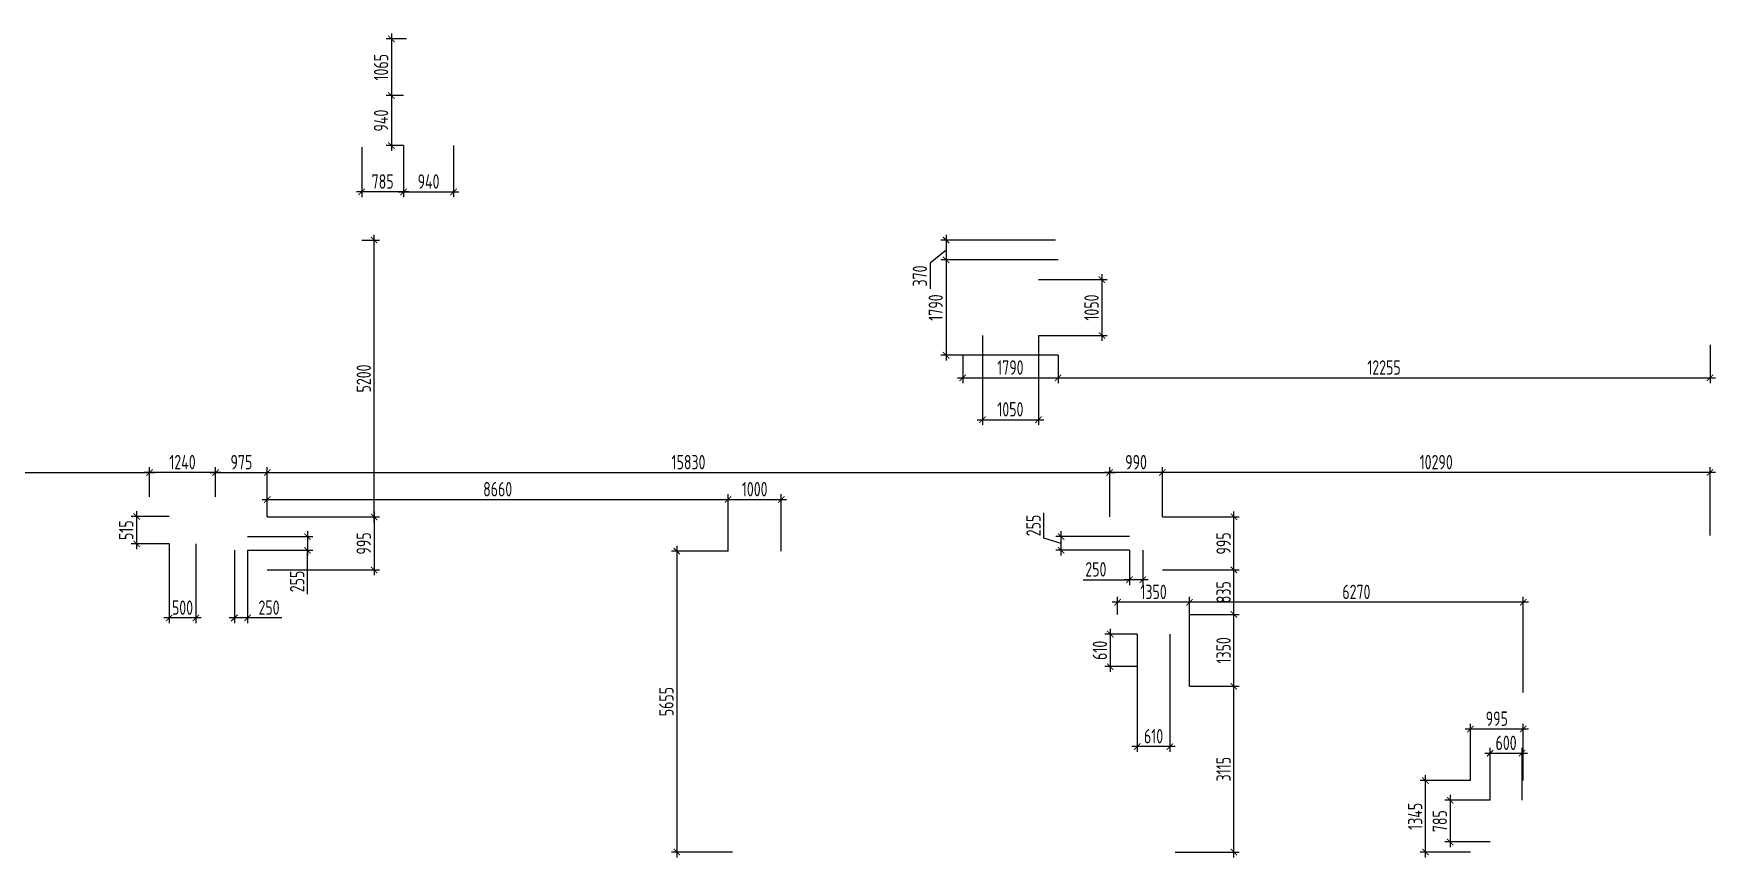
# Model space of a CAD drawing. Header units: millimetres. Extents: x -350007 to 535970, y -888 to 133718.
# Drawn here: x 492879 to 524484, y 115751 to 131231 of the extents above; entities that cross this region are included whole.
import ezdxf

# ---------------------------------------------------------------- set-up
doc = ezdxf.new("R2010")
doc.units = ezdxf.units.MM
doc.layers.add('АР_Размеры нов.', color=15, linetype='Continuous', lineweight=0)
doc.styles.add('ISOCPEUR', font='isocpeur.ttf', dxfattribs={"width": 0.7})
doc.dimstyles.new('R_100', dxfattribs={"dimtxt": 270, "dimasz": 120, "dimexe": 100, "dimexo": 0, "dimgap": 60, "dimtad": 1, "dimdec": 0, "dimrnd": 5, "dimzin": 0, "dimdsep": 46, "dimtxsty": 'ISOCPEUR', "dimblk": 'ARCHTICK', "dimcen": 0, "dimdle": 100, "dimclrd": 256, "dimclre": 256, "dimclrt": 256, "dimadec": 0, "dimazin": 0, "dimtfac": 2, "dimtdec": 0, "dimtofl": 0, "dimtmove": 1, "dimatfit": 3, "dimfxl": 1, "dimtvp": 3, "dimtolj": 1, "dimtzin": 0, "dimarcsym": 0})

# ---------------------------------------------------------------- blocks, each defined once
blk = doc.blocks.new('_ArchTick')
at = {"color": 0, "linetype": 'ByBlock', "const_width": 0.15}
blk.add_lwpolyline([(-0.5, -0.5), (0.5, 0.5)], dxfattribs=at)
blk = doc.blocks.new('*D3085')
at = {"layer": 'АР_Размеры нов.', "lineweight": -2, "ltscale": 100, "transparency": 16777216}
for p, q in [((505830, 122475), (507030, 122475)), ((505930, 121507), (505930, 122575)), ((506930, 121507), (506930, 122575))]:
    blk.add_line(p, q, dxfattribs=at)
at = {"layer": 'АР_Размеры нов.', "lineweight": -2, "ltscale": 100, "transparency": 16777216, "xscale": 120, "yscale": 120, "zscale": 120, "rotation": 180}
blk.add_blockref('_ArchTick', (505930, 122475), dxfattribs=at)
at = {"layer": 'АР_Размеры нов.', "lineweight": -2, "ltscale": 100, "transparency": 16777216, "xscale": 120, "yscale": 120, "zscale": 120}
blk.add_blockref('_ArchTick', (506930, 122475), dxfattribs=at)
at = {"layer": 'АР_Размеры нов.', "ltscale": 100, "transparency": 16777216, "insert": (506430, 122670), "char_height": 270, "attachment_point": 5, "style": 'ISOCPEUR'}
blk.add_mtext('\\A1;1000', dxfattribs=at)
blk = doc.blocks.new('*D3351')
at = {"layer": 'АР_Размеры нов.', "lineweight": -2, "transparency": 16777216}
for p, q in [((519881, 117194), (519881, 118262)), ((520874, 117194), (520874, 118262)), ((520974, 118162), (519781, 118162))]:
    blk.add_line(p, q, dxfattribs=at)
at = {"layer": 'АР_Размеры нов.', "lineweight": -2, "transparency": 16777216, "xscale": 120, "yscale": 120, "zscale": 120, "rotation": 180}
blk.add_blockref('_ArchTick', (519881, 118162), dxfattribs=at)
at = {"layer": 'АР_Размеры нов.', "lineweight": -2, "transparency": 16777216, "xscale": 120, "yscale": 120, "zscale": 120}
blk.add_blockref('_ArchTick', (520874, 118162), dxfattribs=at)
at = {"layer": 'АР_Размеры нов.', "transparency": 16777216, "insert": (520377, 118357), "char_height": 270, "attachment_point": 5, "style": 'ISOCPEUR'}
blk.add_mtext('\\A1;995', dxfattribs=at)
blk = doc.blocks.new('*D3352')
at = {"layer": 'АР_Размеры нов.', "lineweight": -2, "transparency": 16777216}
for p, q in [((519036, 115751), (519036, 117294)), ((519881, 117194), (518936, 117194)), ((519881, 115851), (518936, 115851))]:
    blk.add_line(p, q, dxfattribs=at)
at = {"layer": 'АР_Размеры нов.', "lineweight": -2, "transparency": 16777216, "xscale": 120, "yscale": 120, "zscale": 120}
for p, rotation in [((519036, 117194), 90), ((519036, 115851), 270)]:
    blk.add_blockref('_ArchTick', p, dxfattribs=dict(at, rotation=rotation))
at = {"layer": 'АР_Размеры нов.', "transparency": 16777216, "insert": (518841, 116522), "char_height": 270, "attachment_point": 5, "rotation": 90, "style": 'ISOCPEUR'}
blk.add_mtext('\\A1;1345', dxfattribs=at)
blk = doc.blocks.new('*D3353')
at = {"layer": 'АР_Размеры нов.', "lineweight": -2, "transparency": 16777216}
for p, q in [((514602, 118965), (515537, 118965)), ((515437, 115751), (515437, 119065)), ((514334, 115851), (515537, 115851))]:
    blk.add_line(p, q, dxfattribs=at)
at = {"layer": 'АР_Размеры нов.', "lineweight": -2, "transparency": 16777216, "xscale": 120, "yscale": 120, "zscale": 120}
for p, rotation in [((515437, 118965), 90), ((515437, 115851), 270)]:
    blk.add_blockref('_ArchTick', p, dxfattribs=dict(at, rotation=rotation))
at = {"layer": 'АР_Размеры нов.', "transparency": 16777216, "insert": (515242, 117408), "char_height": 270, "attachment_point": 5, "rotation": 90, "style": 'ISOCPEUR'}
blk.add_mtext('\\A1;3115', dxfattribs=at)
blk = doc.blocks.new('*D3354')
at = {"layer": 'АР_Размеры нов.', "lineweight": -2, "transparency": 16777216}
for p, q in [((515437, 118865), (515437, 120417)), ((514602, 120317), (515537, 120317)), ((514602, 118965), (515537, 118965))]:
    blk.add_line(p, q, dxfattribs=at)
at = {"layer": 'АР_Размеры нов.', "lineweight": -2, "transparency": 16777216, "xscale": 120, "yscale": 120, "zscale": 120}
for p, rotation in [((515437, 120317), 90), ((515437, 118965), 270)]:
    blk.add_blockref('_ArchTick', p, dxfattribs=dict(at, rotation=rotation))
at = {"layer": 'АР_Размеры нов.', "transparency": 16777216, "insert": (515242, 119641), "char_height": 270, "attachment_point": 5, "rotation": 90, "style": 'ISOCPEUR'}
blk.add_mtext('\\A1;1350', dxfattribs=at)
blk = doc.blocks.new('*D3355')
at = {"layer": 'АР_Размеры нов.', "lineweight": -2, "transparency": 16777216}
for p, q in [((514092, 121152), (515537, 121152)), ((515437, 120217), (515437, 121252)), ((514602, 120317), (515537, 120317))]:
    blk.add_line(p, q, dxfattribs=at)
at = {"layer": 'АР_Размеры нов.', "lineweight": -2, "transparency": 16777216, "xscale": 120, "yscale": 120, "zscale": 120}
for p, rotation in [((515437, 121152), 90), ((515437, 120317), 270)]:
    blk.add_blockref('_ArchTick', p, dxfattribs=dict(at, rotation=rotation))
at = {"layer": 'АР_Размеры нов.', "transparency": 16777216, "insert": (515242, 120734), "char_height": 270, "attachment_point": 5, "rotation": 90, "style": 'ISOCPEUR'}
blk.add_mtext('\\A1;835', dxfattribs=at)
blk = doc.blocks.new('*D3356')
at = {"layer": 'АР_Размеры нов.', "lineweight": -2, "transparency": 16777216}
for p, q in [((514092, 122149), (515537, 122149)), ((515437, 121052), (515437, 122249)), ((514092, 121152), (515537, 121152))]:
    blk.add_line(p, q, dxfattribs=at)
at = {"layer": 'АР_Размеры нов.', "lineweight": -2, "transparency": 16777216, "xscale": 120, "yscale": 120, "zscale": 120}
for p, rotation in [((515437, 122149), 90), ((515437, 121152), 270)]:
    blk.add_blockref('_ArchTick', p, dxfattribs=dict(at, rotation=rotation))
at = {"layer": 'АР_Размеры нов.', "transparency": 16777216, "insert": (515242, 121650), "char_height": 270, "attachment_point": 5, "rotation": 90, "style": 'ISOCPEUR'}
blk.add_mtext('\\A1;995', dxfattribs=at)
blk = doc.blocks.new('*D3357')
at = {"layer": 'АР_Размеры нов.', "lineweight": -2, "transparency": 16777216}
for p, q in [((520974, 120544), (514502, 120544)), ((514602, 118965), (514602, 120644)), ((520874, 118851), (520874, 120644))]:
    blk.add_line(p, q, dxfattribs=at)
at = {"layer": 'АР_Размеры нов.', "lineweight": -2, "transparency": 16777216, "xscale": 120, "yscale": 120, "zscale": 120, "rotation": 180}
blk.add_blockref('_ArchTick', (514602, 120544), dxfattribs=at)
at = {"layer": 'АР_Размеры нов.', "lineweight": -2, "transparency": 16777216, "xscale": 120, "yscale": 120, "zscale": 120}
blk.add_blockref('_ArchTick', (520874, 120544), dxfattribs=at)
at = {"layer": 'АР_Размеры нов.', "transparency": 16777216, "insert": (517738, 120739), "char_height": 270, "attachment_point": 5, "style": 'ISOCPEUR'}
blk.add_mtext('\\A1;6270', dxfattribs=at)
blk = doc.blocks.new('*D3358')
at = {"layer": 'АР_Размеры нов.', "lineweight": -2, "transparency": 16777216}
for p, q in [((514702, 120544), (513150, 120544)), ((513250, 120317), (513250, 120644)), ((514602, 120317), (514602, 120644))]:
    blk.add_line(p, q, dxfattribs=at)
at = {"layer": 'АР_Размеры нов.', "lineweight": -2, "transparency": 16777216, "xscale": 120, "yscale": 120, "zscale": 120, "rotation": 180}
blk.add_blockref('_ArchTick', (513250, 120544), dxfattribs=at)
at = {"layer": 'АР_Размеры нов.', "lineweight": -2, "transparency": 16777216, "xscale": 120, "yscale": 120, "zscale": 120}
blk.add_blockref('_ArchTick', (514602, 120544), dxfattribs=at)
at = {"layer": 'АР_Размеры нов.', "transparency": 16777216, "insert": (513926, 120739), "char_height": 270, "attachment_point": 5, "style": 'ISOCPEUR'}
blk.add_mtext('\\A1;1350', dxfattribs=at)
blk = doc.blocks.new('*D3359')
at = {"layer": 'АР_Размеры нов.', "lineweight": -2, "transparency": 16777216}
for p, q in [((524484, 122983), (513992, 122983)), ((514092, 122149), (514092, 123083)), ((524384, 121800), (524384, 123083))]:
    blk.add_line(p, q, dxfattribs=at)
at = {"layer": 'АР_Размеры нов.', "lineweight": -2, "transparency": 16777216, "xscale": 120, "yscale": 120, "zscale": 120, "rotation": 180}
blk.add_blockref('_ArchTick', (514092, 122983), dxfattribs=at)
at = {"layer": 'АР_Размеры нов.', "lineweight": -2, "transparency": 16777216, "xscale": 120, "yscale": 120, "zscale": 120}
blk.add_blockref('_ArchTick', (524384, 122983), dxfattribs=at)
at = {"layer": 'АР_Размеры нов.', "transparency": 16777216, "insert": (519238, 123178), "char_height": 270, "attachment_point": 5, "style": 'ISOCPEUR'}
blk.add_mtext('\\A1;10290', dxfattribs=at)
blk = doc.blocks.new('*D3360')
at = {"layer": 'АР_Размеры нов.', "lineweight": -2, "transparency": 16777216}
for p, q in [((514192, 122983), (513002, 122983)), ((513102, 122149), (513102, 123083)), ((514092, 122149), (514092, 123083))]:
    blk.add_line(p, q, dxfattribs=at)
at = {"layer": 'АР_Размеры нов.', "lineweight": -2, "transparency": 16777216, "xscale": 120, "yscale": 120, "zscale": 120, "rotation": 180}
blk.add_blockref('_ArchTick', (513102, 122983), dxfattribs=at)
at = {"layer": 'АР_Размеры нов.', "lineweight": -2, "transparency": 16777216, "xscale": 120, "yscale": 120, "zscale": 120}
blk.add_blockref('_ArchTick', (514092, 122983), dxfattribs=at)
at = {"layer": 'АР_Размеры нов.', "transparency": 16777216, "insert": (513597, 123178), "char_height": 270, "attachment_point": 5, "style": 'ISOCPEUR'}
blk.add_mtext('\\A1;990', dxfattribs=at)
blk = doc.blocks.new('*D3361')
at = {"layer": 'АР_Размеры нов.', "lineweight": -2, "transparency": 16777216}
for p, q in [((510027, 127451), (510027, 126878)), ((510027, 127164), (509729, 126917)), ((512083, 127351), (509927, 127351)), ((509729, 126917), (509729, 126438)), ((512131, 126978), (509927, 126978))]:
    blk.add_line(p, q, dxfattribs=at)
at = {"layer": 'АР_Размеры нов.', "lineweight": -2, "transparency": 16777216, "xscale": 120, "yscale": 120, "zscale": 120}
for p, rotation in [((510027, 127351), 90), ((510027, 126978), 270)]:
    blk.add_blockref('_ArchTick', p, dxfattribs=dict(at, rotation=rotation))
at = {"layer": 'АР_Размеры нов.', "transparency": 16777216, "insert": (509534, 126677), "char_height": 270, "attachment_point": 5, "rotation": 90, "style": 'ISOCPEUR'}
blk.add_mtext('\\A1;370', dxfattribs=at)
blk = doc.blocks.new('*D3362')
at = {"layer": 'АР_Размеры нов.', "lineweight": -2, "transparency": 16777216}
for p, q in [((510027, 127078), (510027, 125087)), ((512131, 126978), (509927, 126978)), ((512131, 125187), (509927, 125187))]:
    blk.add_line(p, q, dxfattribs=at)
at = {"layer": 'АР_Размеры нов.', "lineweight": -2, "transparency": 16777216, "xscale": 120, "yscale": 120, "zscale": 120}
for p, rotation in [((510027, 126978), 90), ((510027, 125187), 270)]:
    blk.add_blockref('_ArchTick', p, dxfattribs=dict(at, rotation=rotation))
at = {"layer": 'АР_Размеры нов.', "transparency": 16777216, "insert": (509832, 126083), "char_height": 270, "attachment_point": 5, "rotation": 90, "style": 'ISOCPEUR'}
blk.add_mtext('\\A1;1790', dxfattribs=at)
blk = doc.blocks.new('*D3363')
at = {"layer": 'АР_Размеры нов.', "lineweight": -2, "transparency": 16777216}
for p, q in [((510340, 125187), (510340, 124661)), ((512131, 125187), (512131, 124661)), ((510240, 124761), (512231, 124761))]:
    blk.add_line(p, q, dxfattribs=at)
at = {"layer": 'АР_Размеры нов.', "lineweight": -2, "transparency": 16777216, "xscale": 120, "yscale": 120, "zscale": 120, "rotation": 180}
blk.add_blockref('_ArchTick', (510340, 124761), dxfattribs=at)
at = {"layer": 'АР_Размеры нов.', "lineweight": -2, "transparency": 16777216, "xscale": 120, "yscale": 120, "zscale": 120}
blk.add_blockref('_ArchTick', (512131, 124761), dxfattribs=at)
at = {"layer": 'АР_Размеры нов.', "transparency": 16777216, "insert": (511235, 124956), "char_height": 270, "attachment_point": 5, "style": 'ISOCPEUR'}
blk.add_mtext('\\A1;1790', dxfattribs=at)
blk = doc.blocks.new('*D3364')
at = {"layer": 'АР_Размеры нов.', "lineweight": -2, "transparency": 16777216}
for p, q in [((512131, 125187), (512131, 124661)), ((524384, 125380), (524384, 124661)), ((512031, 124761), (524484, 124761))]:
    blk.add_line(p, q, dxfattribs=at)
at = {"layer": 'АР_Размеры нов.', "lineweight": -2, "transparency": 16777216, "xscale": 120, "yscale": 120, "zscale": 120, "rotation": 180}
blk.add_blockref('_ArchTick', (512131, 124761), dxfattribs=at)
at = {"layer": 'АР_Размеры нов.', "lineweight": -2, "transparency": 16777216, "xscale": 120, "yscale": 120, "zscale": 120}
blk.add_blockref('_ArchTick', (524384, 124761), dxfattribs=at)
at = {"layer": 'АР_Размеры нов.', "transparency": 16777216, "insert": (518257, 124956), "char_height": 270, "attachment_point": 5, "style": 'ISOCPEUR'}
blk.add_mtext('\\A1;12255', dxfattribs=at)
blk = doc.blocks.new('*D3365')
at = {"layer": 'АР_Размеры нов.', "lineweight": -2, "transparency": 16777216}
for p, q in [((499603, 131231), (499603, 129967)), ((499886, 131131), (499503, 131131)), ((499831, 130067), (499503, 130067))]:
    blk.add_line(p, q, dxfattribs=at)
at = {"layer": 'АР_Размеры нов.', "lineweight": -2, "transparency": 16777216, "xscale": 120, "yscale": 120, "zscale": 120}
for p, rotation in [((499603, 131131), 90), ((499603, 130067), 270)]:
    blk.add_blockref('_ArchTick', p, dxfattribs=dict(at, rotation=rotation))
at = {"layer": 'АР_Размеры нов.', "transparency": 16777216, "insert": (499408, 130599), "char_height": 270, "attachment_point": 5, "rotation": 90, "style": 'ISOCPEUR'}
blk.add_mtext('\\A1;1065', dxfattribs=at)
blk = doc.blocks.new('*D3366')
at = {"layer": 'АР_Размеры нов.', "lineweight": -2, "transparency": 16777216}
for p, q in [((499831, 130067), (499503, 130067)), ((499603, 130167), (499603, 129027)), ((499831, 129127), (499503, 129127))]:
    blk.add_line(p, q, dxfattribs=at)
at = {"layer": 'АР_Размеры нов.', "lineweight": -2, "transparency": 16777216, "xscale": 120, "yscale": 120, "zscale": 120}
for p, rotation in [((499603, 130067), 90), ((499603, 129127), 270)]:
    blk.add_blockref('_ArchTick', p, dxfattribs=dict(at, rotation=rotation))
at = {"layer": 'АР_Размеры нов.', "transparency": 16777216, "insert": (499408, 129597), "char_height": 270, "attachment_point": 5, "rotation": 90, "style": 'ISOCPEUR'}
blk.add_mtext('\\A1;940', dxfattribs=at)
blk = doc.blocks.new('*D3367')
at = {"layer": 'АР_Размеры нов.', "lineweight": -2, "transparency": 16777216}
for p, q in [((499044, 129098), (499044, 128157)), ((499831, 129127), (499831, 128157)), ((499931, 128257), (498944, 128257))]:
    blk.add_line(p, q, dxfattribs=at)
at = {"layer": 'АР_Размеры нов.', "lineweight": -2, "transparency": 16777216, "xscale": 120, "yscale": 120, "zscale": 120, "rotation": 180}
blk.add_blockref('_ArchTick', (499044, 128257), dxfattribs=at)
at = {"layer": 'АР_Размеры нов.', "lineweight": -2, "transparency": 16777216, "xscale": 120, "yscale": 120, "zscale": 120}
blk.add_blockref('_ArchTick', (499831, 128257), dxfattribs=at)
at = {"layer": 'АР_Размеры нов.', "transparency": 16777216, "insert": (499438, 128452), "char_height": 270, "attachment_point": 5, "style": 'ISOCPEUR'}
blk.add_mtext('\\A1;785', dxfattribs=at)
blk = doc.blocks.new('*D3368')
at = {"layer": 'АР_Размеры нов.', "lineweight": -2, "transparency": 16777216}
for p, q in [((499831, 129127), (499831, 128157)), ((500770, 129128), (500770, 128157)), ((499731, 128257), (500870, 128257))]:
    blk.add_line(p, q, dxfattribs=at)
at = {"layer": 'АР_Размеры нов.', "lineweight": -2, "transparency": 16777216, "xscale": 120, "yscale": 120, "zscale": 120, "rotation": 180}
blk.add_blockref('_ArchTick', (499831, 128257), dxfattribs=at)
at = {"layer": 'АР_Размеры нов.', "lineweight": -2, "transparency": 16777216, "xscale": 120, "yscale": 120, "zscale": 120}
blk.add_blockref('_ArchTick', (500770, 128257), dxfattribs=at)
at = {"layer": 'АР_Размеры нов.', "transparency": 16777216, "insert": (500301, 128452), "char_height": 270, "attachment_point": 5, "style": 'ISOCPEUR'}
blk.add_mtext('\\A1;940', dxfattribs=at)
blk = doc.blocks.new('*D3369')
at = {"layer": 'АР_Размеры нов.', "lineweight": -2, "transparency": 16777216}
for p, q in [((499278, 122049), (499278, 127451)), ((499045, 127351), (499378, 127351)), ((497271, 122149), (499378, 122149))]:
    blk.add_line(p, q, dxfattribs=at)
at = {"layer": 'АР_Размеры нов.', "lineweight": -2, "transparency": 16777216, "xscale": 120, "yscale": 120, "zscale": 120}
for p, rotation in [((499278, 127351), 90), ((499278, 122149), 270)]:
    blk.add_blockref('_ArchTick', p, dxfattribs=dict(at, rotation=rotation))
at = {"layer": 'АР_Размеры нов.', "transparency": 16777216, "insert": (499083, 124750), "char_height": 270, "attachment_point": 5, "rotation": 90, "style": 'ISOCPEUR'}
blk.add_mtext('\\A1;5200', dxfattribs=at)
blk = doc.blocks.new('*D3370')
at = {"layer": 'АР_Размеры нов.', "lineweight": -2, "transparency": 16777216}
for p, q in [((497271, 122149), (499378, 122149)), ((499278, 122249), (499278, 121052)), ((497271, 121152), (499378, 121152))]:
    blk.add_line(p, q, dxfattribs=at)
at = {"layer": 'АР_Размеры нов.', "lineweight": -2, "transparency": 16777216, "xscale": 120, "yscale": 120, "zscale": 120}
for p, rotation in [((499278, 122149), 90), ((499278, 121152), 270)]:
    blk.add_blockref('_ArchTick', p, dxfattribs=dict(at, rotation=rotation))
at = {"layer": 'АР_Размеры нов.', "transparency": 16777216, "insert": (499083, 121650), "char_height": 270, "attachment_point": 5, "rotation": 90, "style": 'ISOCPEUR'}
blk.add_mtext('\\A1;995', dxfattribs=at)
blk = doc.blocks.new('*D3371')
at = {"layer": 'АР_Размеры нов.', "lineweight": -2, "transparency": 16777216}
for p, q in [((496397, 122983), (494957, 122983)), ((495057, 122526), (495057, 123083)), ((496297, 122526), (496297, 123083))]:
    blk.add_line(p, q, dxfattribs=at)
at = {"layer": 'АР_Размеры нов.', "lineweight": -2, "transparency": 16777216, "xscale": 120, "yscale": 120, "zscale": 120, "rotation": 180}
blk.add_blockref('_ArchTick', (495057, 122983), dxfattribs=at)
at = {"layer": 'АР_Размеры нов.', "lineweight": -2, "transparency": 16777216, "xscale": 120, "yscale": 120, "zscale": 120}
blk.add_blockref('_ArchTick', (496297, 122983), dxfattribs=at)
at = {"layer": 'АР_Размеры нов.', "transparency": 16777216, "insert": (495677, 123178), "char_height": 270, "attachment_point": 5, "style": 'ISOCPEUR'}
blk.add_mtext('\\A1;1240', dxfattribs=at)
blk = doc.blocks.new('*D3372')
at = {"layer": 'АР_Размеры нов.', "lineweight": -2, "transparency": 16777216}
for p, q in [((496197, 122983), (497371, 122983)), ((496297, 122526), (496297, 123083)), ((497271, 122149), (497271, 123083))]:
    blk.add_line(p, q, dxfattribs=at)
at = {"layer": 'АР_Размеры нов.', "lineweight": -2, "transparency": 16777216, "xscale": 120, "yscale": 120, "zscale": 120, "rotation": 180}
blk.add_blockref('_ArchTick', (496297, 122983), dxfattribs=at)
at = {"layer": 'АР_Размеры нов.', "lineweight": -2, "transparency": 16777216, "xscale": 120, "yscale": 120, "zscale": 120}
blk.add_blockref('_ArchTick', (497271, 122983), dxfattribs=at)
at = {"layer": 'АР_Размеры нов.', "transparency": 16777216, "insert": (496784, 123178), "char_height": 270, "attachment_point": 5, "style": 'ISOCPEUR'}
blk.add_mtext('\\A1;975', dxfattribs=at)
blk = doc.blocks.new('*D3373')
at = {"layer": 'АР_Размеры нов.', "lineweight": -2, "transparency": 16777216}
for p, q in [((489179, 123463), (489179, 122883)), ((489079, 122983), (495157, 122983)), ((495057, 122526), (495057, 123083))]:
    blk.add_line(p, q, dxfattribs=at)
at = {"layer": 'АР_Размеры нов.', "lineweight": -2, "transparency": 16777216, "xscale": 120, "yscale": 120, "zscale": 120, "rotation": 180}
blk.add_blockref('_ArchTick', (489179, 122983), dxfattribs=at)
at = {"layer": 'АР_Размеры нов.', "lineweight": -2, "transparency": 16777216, "xscale": 120, "yscale": 120, "zscale": 120}
blk.add_blockref('_ArchTick', (495057, 122983), dxfattribs=at)
at = {"layer": 'АР_Размеры нов.', "transparency": 16777216, "insert": (492118, 123178), "char_height": 270, "attachment_point": 5, "style": 'ISOCPEUR'}
blk.add_mtext('\\A1;5880', dxfattribs=at)
blk = doc.blocks.new('*D3374')
at = {"layer": 'АР_Размеры нов.', "lineweight": -2, "transparency": 16777216}
for p, q in [((497171, 122983), (513202, 122983)), ((497271, 122149), (497271, 123083)), ((513102, 122149), (513102, 123083))]:
    blk.add_line(p, q, dxfattribs=at)
at = {"layer": 'АР_Размеры нов.', "lineweight": -2, "transparency": 16777216, "xscale": 120, "yscale": 120, "zscale": 120, "rotation": 180}
blk.add_blockref('_ArchTick', (497271, 122983), dxfattribs=at)
at = {"layer": 'АР_Размеры нов.', "lineweight": -2, "transparency": 16777216, "xscale": 120, "yscale": 120, "zscale": 120}
blk.add_blockref('_ArchTick', (513102, 122983), dxfattribs=at)
at = {"layer": 'АР_Размеры нов.', "transparency": 16777216, "insert": (505186, 123178), "char_height": 270, "attachment_point": 5, "style": 'ISOCPEUR'}
blk.add_mtext('\\A1;15830', dxfattribs=at)
blk = doc.blocks.new('*D3684')
at = {"layer": 'АР_Размеры нов.', "lineweight": -2, "transparency": 16777216}
for p, q in [((495427, 122156), (494714, 122156)), ((494814, 122256), (494814, 121543)), ((495427, 121643), (494714, 121643))]:
    blk.add_line(p, q, dxfattribs=at)
at = {"layer": 'АР_Размеры нов.', "lineweight": -2, "transparency": 16777216, "xscale": 120, "yscale": 120, "zscale": 120}
for p, rotation in [((494814, 122156), 90), ((494814, 121643), 270)]:
    blk.add_blockref('_ArchTick', p, dxfattribs=dict(at, rotation=rotation))
at = {"layer": 'АР_Размеры нов.', "transparency": 16777216, "insert": (494619, 121899), "char_height": 270, "attachment_point": 5, "rotation": 90, "style": 'ISOCPEUR'}
blk.add_mtext('\\A1;515', dxfattribs=at)
blk = doc.blocks.new('*D3685')
at = {"layer": 'АР_Размеры нов.', "lineweight": -2, "transparency": 16777216}
for p, q in [((496651, 121522), (496651, 120149)), ((496901, 121522), (496901, 120149)), ((497001, 120249), (496551, 120249)), ((497542, 120249), (496901, 120249))]:
    blk.add_line(p, q, dxfattribs=at)
at = {"layer": 'АР_Размеры нов.', "lineweight": -2, "transparency": 16777216, "xscale": 120, "yscale": 120, "zscale": 120, "rotation": 180}
blk.add_blockref('_ArchTick', (496651, 120249), dxfattribs=at)
at = {"layer": 'АР_Размеры нов.', "lineweight": -2, "transparency": 16777216, "xscale": 120, "yscale": 120, "zscale": 120}
blk.add_blockref('_ArchTick', (496901, 120249), dxfattribs=at)
at = {"layer": 'АР_Размеры нов.', "transparency": 16777216, "insert": (497303, 120444), "char_height": 270, "attachment_point": 5, "style": 'ISOCPEUR'}
blk.add_mtext('\\A1;250', dxfattribs=at)
blk = doc.blocks.new('*D3686')
at = {"layer": 'АР_Размеры нов.', "lineweight": -2, "transparency": 16777216}
for p, q in [((495427, 121643), (495427, 120149)), ((495927, 121643), (495927, 120149)), ((496027, 120249), (495327, 120249))]:
    blk.add_line(p, q, dxfattribs=at)
at = {"layer": 'АР_Размеры нов.', "lineweight": -2, "transparency": 16777216, "xscale": 120, "yscale": 120, "zscale": 120, "rotation": 180}
blk.add_blockref('_ArchTick', (495427, 120249), dxfattribs=at)
at = {"layer": 'АР_Размеры нов.', "lineweight": -2, "transparency": 16777216, "xscale": 120, "yscale": 120, "zscale": 120}
blk.add_blockref('_ArchTick', (495927, 120249), dxfattribs=at)
at = {"layer": 'АР_Размеры нов.', "transparency": 16777216, "insert": (495677, 120444), "char_height": 270, "attachment_point": 5, "style": 'ISOCPEUR'}
blk.add_mtext('\\A1;500', dxfattribs=at)
blk = doc.blocks.new('*D3687')
at = {"layer": 'АР_Размеры нов.', "lineweight": -2, "transparency": 16777216}
for p, q in [((496901, 121779), (498126, 121779)), ((498026, 121879), (498026, 121422)), ((496901, 121522), (498126, 121522)), ((498026, 120695), (498026, 121522))]:
    blk.add_line(p, q, dxfattribs=at)
at = {"layer": 'АР_Размеры нов.', "lineweight": -2, "transparency": 16777216, "xscale": 120, "yscale": 120, "zscale": 120}
for p, rotation in [((498026, 121779), 90), ((498026, 121522), 270)]:
    blk.add_blockref('_ArchTick', p, dxfattribs=dict(at, rotation=rotation))
at = {"layer": 'АР_Размеры нов.', "transparency": 16777216, "insert": (497831, 120935), "char_height": 270, "attachment_point": 5, "rotation": 90, "style": 'ISOCPEUR'}
blk.add_mtext('\\A1;255', dxfattribs=at)
blk = doc.blocks.new('*D3688')
at = {"layer": 'АР_Размеры нов.', "lineweight": -2, "transparency": 16777216}
for p, q in [((511761, 126608), (513056, 126608)), ((512956, 126708), (512956, 125457)), ((511761, 125557), (513056, 125557))]:
    blk.add_line(p, q, dxfattribs=at)
at = {"layer": 'АР_Размеры нов.', "lineweight": -2, "transparency": 16777216, "xscale": 120, "yscale": 120, "zscale": 120}
for p, rotation in [((512956, 126608), 90), ((512956, 125557), 270)]:
    blk.add_blockref('_ArchTick', p, dxfattribs=dict(at, rotation=rotation))
at = {"layer": 'АР_Размеры нов.', "transparency": 16777216, "insert": (512761, 126083), "char_height": 270, "attachment_point": 5, "rotation": 90, "style": 'ISOCPEUR'}
blk.add_mtext('\\A1;1050', dxfattribs=at)
blk = doc.blocks.new('*D3689')
at = {"layer": 'АР_Размеры нов.', "lineweight": -2, "transparency": 16777216}
for p, q in [((510710, 125557), (510710, 123876)), ((511761, 125557), (511761, 123876)), ((510610, 123976), (511861, 123976))]:
    blk.add_line(p, q, dxfattribs=at)
at = {"layer": 'АР_Размеры нов.', "lineweight": -2, "transparency": 16777216, "xscale": 120, "yscale": 120, "zscale": 120, "rotation": 180}
blk.add_blockref('_ArchTick', (510710, 123976), dxfattribs=at)
at = {"layer": 'АР_Размеры нов.', "lineweight": -2, "transparency": 16777216, "xscale": 120, "yscale": 120, "zscale": 120}
blk.add_blockref('_ArchTick', (511761, 123976), dxfattribs=at)
at = {"layer": 'АР_Размеры нов.', "transparency": 16777216, "insert": (511235, 124171), "char_height": 270, "attachment_point": 5, "style": 'ISOCPEUR'}
blk.add_mtext('\\A1;1050', dxfattribs=at)
blk = doc.blocks.new('*D3690')
at = {"layer": 'АР_Размеры нов.', "lineweight": -2, "transparency": 16777216}
for p, q in [((511865, 121748), (511865, 122227)), ((512190, 121650), (511865, 121748)), ((513472, 121779), (512090, 121779)), ((512190, 121422), (512190, 121879)), ((513472, 121522), (512090, 121522))]:
    blk.add_line(p, q, dxfattribs=at)
at = {"layer": 'АР_Размеры нов.', "lineweight": -2, "transparency": 16777216, "xscale": 120, "yscale": 120, "zscale": 120}
for p, rotation in [((512190, 121779), 90), ((512190, 121522), 270)]:
    blk.add_blockref('_ArchTick', p, dxfattribs=dict(at, rotation=rotation))
at = {"layer": 'АР_Размеры нов.', "transparency": 16777216, "insert": (511670, 121987), "char_height": 270, "attachment_point": 5, "rotation": 90, "style": 'ISOCPEUR'}
blk.add_mtext('\\A1;255', dxfattribs=at)
blk = doc.blocks.new('*D3691')
at = {"layer": 'АР_Размеры нов.', "lineweight": -2, "transparency": 16777216}
for p, q in [((513472, 121522), (513472, 120868)), ((513722, 121522), (513722, 120868)), ((512603, 120968), (513472, 120968)), ((513822, 120968), (513372, 120968))]:
    blk.add_line(p, q, dxfattribs=at)
at = {"layer": 'АР_Размеры нов.', "lineweight": -2, "transparency": 16777216, "xscale": 120, "yscale": 120, "zscale": 120, "rotation": 180}
blk.add_blockref('_ArchTick', (513472, 120968), dxfattribs=at)
at = {"layer": 'АР_Размеры нов.', "lineweight": -2, "transparency": 16777216, "xscale": 120, "yscale": 120, "zscale": 120}
blk.add_blockref('_ArchTick', (513722, 120968), dxfattribs=at)
at = {"layer": 'АР_Размеры нов.', "transparency": 16777216, "insert": (512842, 121163), "char_height": 270, "attachment_point": 5, "style": 'ISOCPEUR'}
blk.add_mtext('\\A1;250', dxfattribs=at)
blk = doc.blocks.new('*D3692')
at = {"layer": 'АР_Размеры нов.', "lineweight": -2, "transparency": 16777216}
for p, q in [((513620, 119947), (513012, 119947)), ((513112, 120047), (513112, 119235)), ((513620, 119335), (513012, 119335))]:
    blk.add_line(p, q, dxfattribs=at)
at = {"layer": 'АР_Размеры нов.', "lineweight": -2, "transparency": 16777216, "xscale": 120, "yscale": 120, "zscale": 120}
for p, rotation in [((513112, 119947), 90), ((513112, 119335), 270)]:
    blk.add_blockref('_ArchTick', p, dxfattribs=dict(at, rotation=rotation))
at = {"layer": 'АР_Размеры нов.', "transparency": 16777216, "insert": (512917, 119641), "char_height": 270, "attachment_point": 5, "rotation": 90, "style": 'ISOCPEUR'}
blk.add_mtext('\\A1;610', dxfattribs=at)
blk = doc.blocks.new('*D3693')
at = {"layer": 'АР_Размеры нов.', "lineweight": -2, "transparency": 16777216}
for p, q in [((513620, 119947), (513620, 117733)), ((514232, 119947), (514232, 117733)), ((514332, 117833), (513520, 117833))]:
    blk.add_line(p, q, dxfattribs=at)
at = {"layer": 'АР_Размеры нов.', "lineweight": -2, "transparency": 16777216, "xscale": 120, "yscale": 120, "zscale": 120, "rotation": 180}
blk.add_blockref('_ArchTick', (513620, 117833), dxfattribs=at)
at = {"layer": 'АР_Размеры нов.', "lineweight": -2, "transparency": 16777216, "xscale": 120, "yscale": 120, "zscale": 120}
blk.add_blockref('_ArchTick', (514232, 117833), dxfattribs=at)
at = {"layer": 'АР_Размеры нов.', "transparency": 16777216, "insert": (513926, 118028), "char_height": 270, "attachment_point": 5, "style": 'ISOCPEUR'}
blk.add_mtext('\\A1;610', dxfattribs=at)
blk = doc.blocks.new('*D3694')
at = {"layer": 'АР_Размеры нов.', "lineweight": -2, "transparency": 16777216}
for p, q in [((520251, 116823), (519400, 116823)), ((519500, 116923), (519500, 115940)), ((520251, 116040), (519400, 116040))]:
    blk.add_line(p, q, dxfattribs=at)
at = {"layer": 'АР_Размеры нов.', "lineweight": -2, "transparency": 16777216, "xscale": 120, "yscale": 120, "zscale": 120}
for p, rotation in [((519500, 116823), 90), ((519500, 116040), 270)]:
    blk.add_blockref('_ArchTick', p, dxfattribs=dict(at, rotation=rotation))
at = {"layer": 'АР_Размеры нов.', "transparency": 16777216, "insert": (519305, 116431), "char_height": 270, "attachment_point": 5, "rotation": 90, "style": 'ISOCPEUR'}
blk.add_mtext('\\A1;785', dxfattribs=at)
blk = doc.blocks.new('*D3695')
at = {"layer": 'АР_Размеры нов.', "lineweight": -2, "transparency": 16777216}
for p, q in [((520151, 117708), (520951, 117708)), ((520251, 116823), (520251, 117808)), ((520851, 116824), (520851, 117808))]:
    blk.add_line(p, q, dxfattribs=at)
at = {"layer": 'АР_Размеры нов.', "lineweight": -2, "transparency": 16777216, "xscale": 120, "yscale": 120, "zscale": 120, "rotation": 180}
blk.add_blockref('_ArchTick', (520251, 117708), dxfattribs=at)
at = {"layer": 'АР_Размеры нов.', "lineweight": -2, "transparency": 16777216, "xscale": 120, "yscale": 120, "zscale": 120}
blk.add_blockref('_ArchTick', (520851, 117708), dxfattribs=at)
at = {"layer": 'АР_Размеры нов.', "transparency": 16777216, "insert": (520551, 117903), "char_height": 270, "attachment_point": 5, "style": 'ISOCPEUR'}
blk.add_mtext('\\A1;600', dxfattribs=at)
blk = doc.blocks.new('*D3703')
at = {"layer": 'АР_Размеры нов.', "lineweight": -2, "transparency": 16777216}
for p, q in [((505930, 121507), (504865, 121507)), ((504965, 121607), (504965, 115751)), ((506010, 115851), (504865, 115851))]:
    blk.add_line(p, q, dxfattribs=at)
at = {"layer": 'АР_Размеры нов.', "lineweight": -2, "transparency": 16777216, "xscale": 120, "yscale": 120, "zscale": 120}
for p, rotation in [((504965, 121507), 90), ((504965, 115851), 270)]:
    blk.add_blockref('_ArchTick', p, dxfattribs=dict(at, rotation=rotation))
at = {"layer": 'АР_Размеры нов.', "transparency": 16777216, "insert": (504770, 118679), "char_height": 270, "attachment_point": 5, "rotation": 90, "style": 'ISOCPEUR'}
blk.add_mtext('\\A1;5655', dxfattribs=at)
blk = doc.blocks.new('*D3704')
at = {"layer": 'АР_Размеры нов.', "lineweight": -2, "transparency": 16777216}
for p, q in [((497171, 122475), (506030, 122475)), ((497271, 122149), (497271, 122575)), ((505930, 122475), (505930, 122575))]:
    blk.add_line(p, q, dxfattribs=at)
at = {"layer": 'АР_Размеры нов.', "lineweight": -2, "transparency": 16777216, "xscale": 120, "yscale": 120, "zscale": 120, "rotation": 180}
blk.add_blockref('_ArchTick', (497271, 122475), dxfattribs=at)
at = {"layer": 'АР_Размеры нов.', "lineweight": -2, "transparency": 16777216, "xscale": 120, "yscale": 120, "zscale": 120}
blk.add_blockref('_ArchTick', (505930, 122475), dxfattribs=at)
at = {"layer": 'АР_Размеры нов.', "transparency": 16777216, "insert": (501600, 122670), "char_height": 270, "attachment_point": 5, "style": 'ISOCPEUR'}
blk.add_mtext('\\A1;8660', dxfattribs=at)

msp = doc.modelspace()

# ---------------------------------------------------------------- dimensions: what is measured, and where the dimension line sits
at = {"layer": 'АР_Размеры нов.'}
for base, p1, p2, picture, middle in [((499603.3, 130067.4), (499886.3, 131130.7), (499831.1, 130067.4), '*D3365', (499408.3, 130599.1)), ((499603.3, 129127.4), (499831.1, 130067.4), (499831.1, 129127.4), '*D3366', (499408.3, 129597.4)), ((499277.5, 127350.5), (497270.5, 122148.5), (499044.7, 127350.5), '*D3369', (499082.5, 124749.5)), ((510027.1, 125187.3), (512130.5, 126978.3), (512130.5, 125187.3), '*D3362', (509832.1, 126082.8)), ((512956.3, 125557.3), (511760.5, 126608.3), (511760.5, 125557.3), '*D3688', (512761.3, 126082.8)), ((494813.8, 121642.8), (495426.5, 122155.5), (495426.5, 121642.8), '*D3684', (494618.8, 121899.1)), ((499277.5, 121152.2), (497270.5, 122148.5), (497270.5, 121152.2), '*D3370', (499082.5, 121650.4)), ((512190.4, 121778.5), (513471.7, 121522.2), (513471.7, 121778.5), '*D3690', (511670.4, 121807.9)), ((515437.1, 122148.5), (514091.7, 121152.2), (514091.7, 122148.5), '*D3356', (515242.1, 121650.4)), ((504965.5, 115850.7), (505930.1, 121506.6), (506010.4, 115850.7), '*D3703', (504770.5, 118678.6)), ((515437.1, 121152.2), (514602.1, 120316.8), (514091.7, 121152.2), '*D3355', (515242.1, 120734.5)), ((515437.1, 120316.8), (514602.1, 118964.7), (514602.1, 120316.8), '*D3354', (515242.1, 119640.7)), ((513111.7, 119334.7), (513620.1, 119946.8), (513620.1, 119334.7), '*D3692', (512916.7, 119640.7)), ((515437.1, 118964.7), (514333.7, 115850.7), (514602.1, 118964.7), '*D3353', (515242.1, 117407.7)), ((519035.9, 117194.3), (519880.7, 115850.7), (519880.7, 117194.3), '*D3352', (518840.9, 116522.5)), ((519500, 116039.7), (520250.7, 116823.1), (520250.7, 116039.7), '*D3694', (519305, 116431.4))]:
    dim = msp.add_linear_dim(base=base, p1=p1, p2=p2, angle=90, dimstyle='R_100', override={"dimpost": '\\X'}, dxfattribs=at)
    dim.commit()
    dim.dimension.update_dxf_attribs({"geometry": picture, "text_midpoint": middle})
for base, p1, p2, picture, middle in [((499044.1, 128256.7), (499831.1, 129127.4), (499044.1, 129098), '*D3367', (499437.6, 128451.7)), ((500770.2, 128256.7), (499831.1, 129127.4), (500770.2, 129127.5), '*D3368', (500300.6, 128451.7)), ((511760.5, 123976.1), (510709.5, 125557.3), (511760.5, 125557.3), '*D3689', (511235, 124171.1)), ((512130.5, 124760.9), (510339.5, 125187.3), (512130.5, 125187.3), '*D3363', (511235, 124955.9)), ((524384.2, 124760.9), (512130.5, 125187.3), (524384.2, 125379.8), '*D3364', (518257.4, 124955.9)), ((495056.5, 122982.5), (489178.8, 123462.7), (495056.5, 122525.5), '*D3373', (492117.6, 123177.5)), ((495056.5, 122982.5), (496296.5, 122525.5), (495056.5, 122525.5), '*D3371', (495676.5, 123177.5)), ((497270.5, 122982.5), (496296.5, 122525.5), (497270.5, 122148.5), '*D3372', (496783.5, 123177.5)), ((513101.7, 122982.5), (497270.5, 122148.5), (513101.7, 122148.5), '*D3374', (505186.1, 123177.5)), ((513101.7, 122982.5), (514091.7, 122148.5), (513101.7, 122148.5), '*D3360', (513596.7, 123177.5)), ((514091.7389, 122982.5406), (524384.1917, 121799.6781), (514091.7389, 122148.5418), '*D3359', (519237.9653, 123177.5406)), ((505930.1, 122474.6), (497270.5, 122148.5), (505930.1, 122474.6), '*D3704', (501600.3, 122669.6)), ((495426.5, 120249.4), (495926.5, 121642.8), (495426.5, 121642.8), '*D3686', (495676.5, 120444.4)), ((513250.1, 120543.9), (514602.1, 120316.8), (513250.1, 120316.8), '*D3358', (513926.1, 120738.9)), ((514602.1, 120543.9), (520874.2, 118850.7), (514602.1, 118964.7), '*D3357', (517738.2, 120738.9)), ((513620.1, 117832.7), (514232.1, 119946.8), (513620.1, 119946.8), '*D3693', (513926.1, 118027.7)), ((519880.7068, 118162.1017), (520874.1939, 117194.2519), (519880.7068, 117194.2519), '*D3351', (520377.4504, 118357.1017)), ((520850.7, 117708.3), (520250.7, 116823.1), (520850.7, 116824.3), '*D3695', (520550.7, 117903.3))]:
    dim = msp.add_linear_dim(base=base, p1=p1, p2=p2, dimstyle='R_100', override={"dimpost": '\\X'}, dxfattribs=at)
    dim.commit()
    dim.dimension.update_dxf_attribs({"geometry": picture, "text_midpoint": middle})
for base, p1, p2, picture, middle in [((510027.1, 126978.3), (512083.1, 127350.5), (512130.5, 126978.3), '*D3361', (509728.7, 126857)), ((498026.4, 121522.2), (496900.5, 121778.5), (496900.5, 121522.2), '*D3687', (498200.3, 120935))]:
    dim = msp.add_linear_dim(base=base, p1=p1, p2=p2, angle=90, dimstyle='R_100', override={"dimpost": '\\X'}, dxfattribs=at)
    dim.commit()
    dim.dimension.update_dxf_attribs({"geometry": picture, "text_midpoint": middle, "dimtype": 160})
at = {"layer": 'АР_Размеры нов.', "ltscale": 100}
dim = msp.add_linear_dim(base=(506930.1, 122474.6), p1=(505930.1, 121506.6), p2=(506930.1, 121506.6), dimstyle='R_100', override={"dimpost": '\\X', "dimfxl": 2.5, "dimarcsym": 2}, dxfattribs=at)
dim.commit()
dim.dimension.update_dxf_attribs({"geometry": '*D3085', "text_midpoint": (506430.1, 122669.6)})
at = {"layer": 'АР_Размеры нов.'}
for base, p1, p2, picture, middle in [((496650.5, 120249.4), (496900.5, 121522.2), (496650.5, 121522.2), '*D3685', (497302.6, 120209.1)), ((513471.7, 120968.4), (513721.7, 121522.2), (513471.7, 121522.2), '*D3691', (512842.5, 120715.6))]:
    dim = msp.add_linear_dim(base=base, p1=p1, p2=p2, dimstyle='R_100', override={"dimpost": '\\X'}, dxfattribs=at)
    dim.commit()
    dim.dimension.update_dxf_attribs({"geometry": picture, "text_midpoint": middle, "dimtype": 160})

doc.saveas('drawing.dxf')
